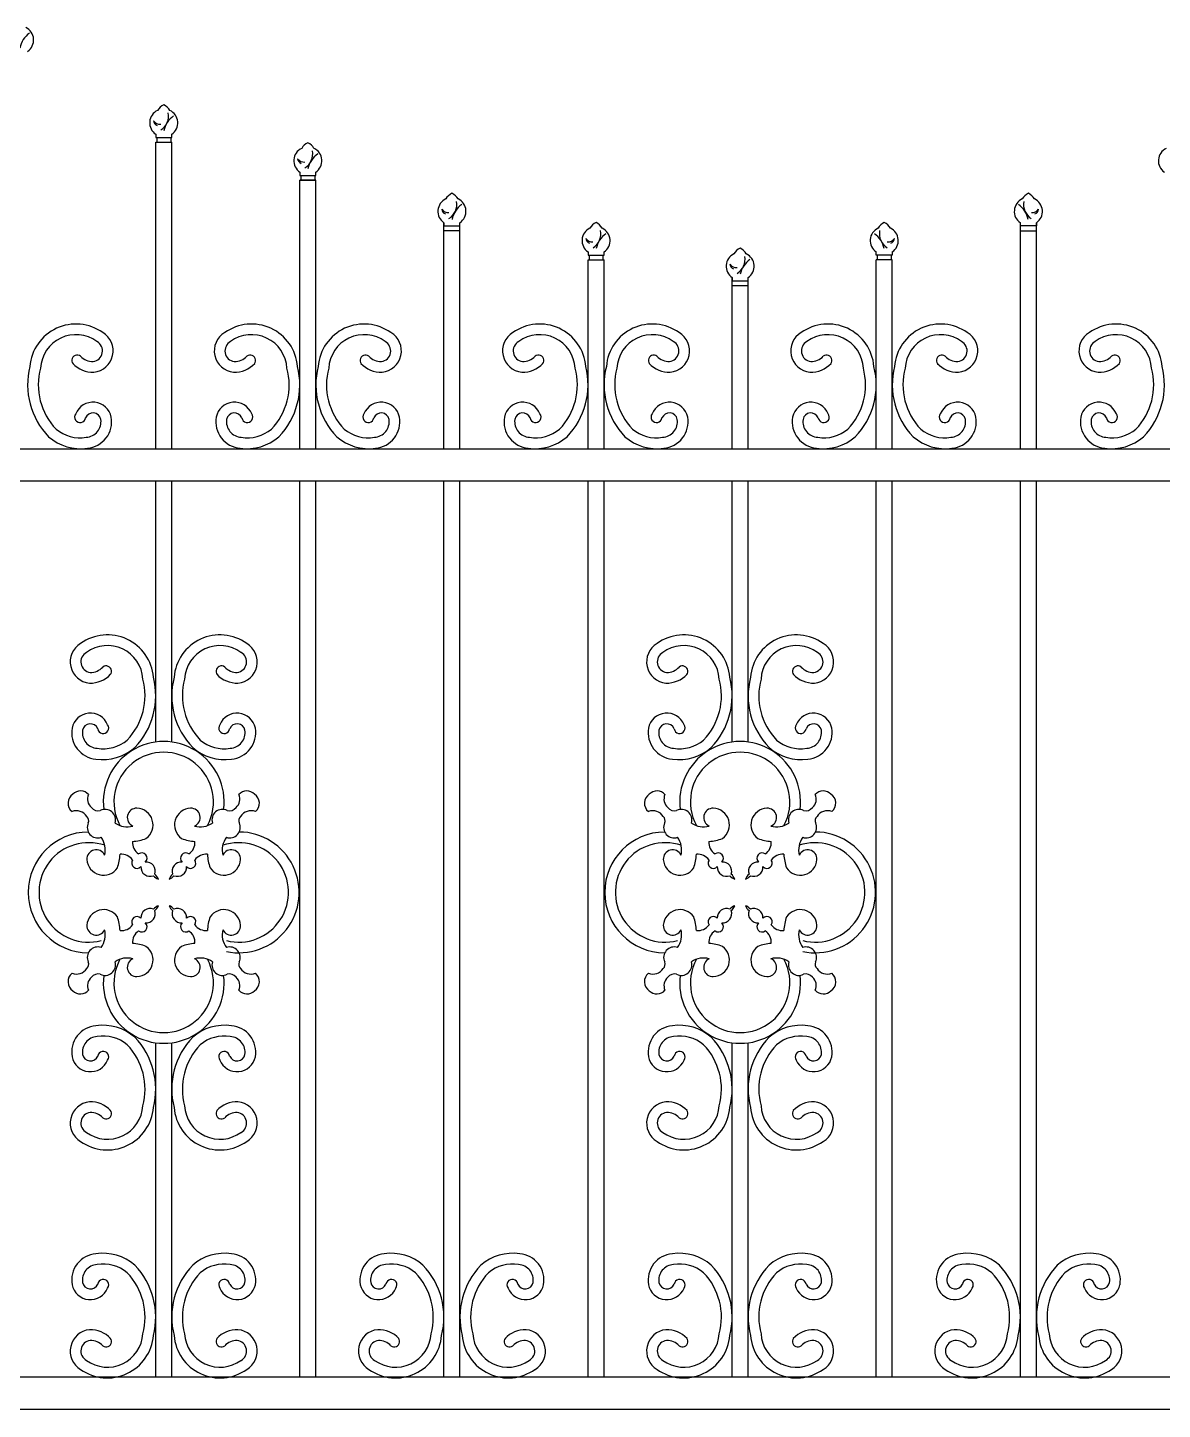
# Model space of a CAD drawing. Extents: x 12262 to 40734, y 30451 to 49613.
# Drawn here: x 17149 to 18744, y 43376 to 45318 of the extents above; entities that cross this region are included whole.
import ezdxf

# ---------------------------------------------------------------- set-up
doc = ezdxf.new("R2010")
doc.units = 0
doc.header["$LTSCALE"] = 0.85
doc.header["$MEASUREMENT"] = 0
doc.layers.get('0').update_dxf_attribs({"linetype": 'CONTINUOUS'})

# ---------------------------------------------------------------- blocks, each defined once
blk = doc.blocks.new('A$C4C8B02DE')
for p, q in [((763.53, 940.99), (763.53, 938.74)), ((763.53, 938.74), (774.78, 938.74)), ((763.53, 720), (763.53, 935.35)), ((763.53, 935.35), (774.78, 935.35)), ((763.53, 935.35), (774.78, 935.35)), ((764.28, 938.74), (764.28, 935.35)), ((774.03, 938.74), (774.03, 935.35)), ((774.78, 938.74), (774.78, 940.99)), ((774.78, 720), (774.78, 935.35)), ((864.78, 914.3), (864.78, 912.05)), ((876.03, 912.05), (876.03, 914.3)), ((864.78, 912.05), (876.03, 912.05)), ((864.78, 720), (864.78, 908.66)), ((864.78, 908.66), (876.03, 908.66)), ((864.78, 908.66), (876.03, 908.66)), ((876.03, 908.66), (864.78, 908.66)), ((865.53, 912.05), (865.53, 908.66)), ((875.28, 912.05), (875.28, 908.66)), ((876.03, 720), (876.03, 908.66)), ((966.03, 720), (966.03, 878.77)), ((966.03, 878.77), (966.03, 876.52)), ((966.03, 876.52), (977.28, 876.52)), ((977.28, 720), (977.28, 878.77)), ((977.28, 876.52), (977.28, 878.77)), ((1371.03, 720), (1371.03, 878.77)), ((1371.03, 876.52), (1371.03, 878.77)), ((1382.28, 876.52), (1371.03, 876.52)), ((1382.28, 720), (1382.28, 878.77)), ((1382.28, 878.77), (1382.28, 876.52)), ((977.28, 873.13), (966.03, 873.13)), ((1371.03, 873.13), (1382.28, 873.13)), ((1067.28, 858.29), (1067.28, 856.04)), ((1067.28, 856.04), (1078.53, 856.04)), ((1068.03, 856.04), (1068.03, 852.64)), ((1077.78, 856.04), (1077.78, 852.64)), ((1078.53, 856.04), (1078.53, 858.29)), ((1269.78, 856.04), (1269.78, 858.29)), ((1281.03, 856.04), (1269.78, 856.04)), ((1270.53, 856.04), (1270.53, 852.64)), ((1280.28, 856.04), (1280.28, 852.64)), ((1281.03, 858.29), (1281.03, 856.04)), ((1067.28, 720), (1067.28, 852.64)), ((1067.28, 852.64), (1078.53, 852.64)), ((1078.53, 720), (1078.53, 852.64)), ((1269.78, 720), (1269.78, 852.64)), ((1281.03, 852.64), (1269.78, 852.64)), ((1281.03, 720), (1281.03, 852.64)), ((1168.53, 720), (1168.53, 840.21)), ((1168.53, 840.21), (1168.53, 837.96)), ((1168.53, 837.96), (1179.78, 837.96)), ((1179.78, 720), (1179.78, 840.21)), ((1179.78, 837.96), (1179.78, 840.21)), ((1168.53, 834.57), (1179.78, 834.57)), ((176.11, 720), (2172.2, 720)), ((176.11, 697.5), (2172.2, 697.5)), ((763.53, 513.87), (763.53, 697.5)), ((774.78, 513.87), (774.78, 697.5)), ((864.78, 67.5), (864.78, 697.5)), ((876.03, 67.5), (876.03, 697.5)), ((966.03, 67.5), (966.03, 697.5)), ((977.28, 67.5), (977.28, 697.5)), ((1067.28, 67.5), (1067.28, 697.5)), ((1078.53, 67.5), (1078.53, 697.5)), ((1168.53, 513.87), (1168.53, 697.5)), ((1179.78, 513.87), (1179.78, 697.5)), ((1269.78, 67.5), (1269.78, 697.5)), ((1281.03, 67.5), (1281.03, 697.5)), ((1371.03, 67.5), (1371.03, 697.5)), ((1382.28, 67.5), (1382.28, 697.5)), ((763.53, 67.5), (763.53, 302.56)), ((763.53, 67.5), (763.53, 302.56)), ((774.78, 67.5), (774.78, 302.56)), ((774.78, 67.5), (774.78, 302.56)), ((1168.53, 67.5), (1168.53, 302.56)), ((1179.78, 67.5), (1179.78, 302.56)), ((2194.7, 67.5), (153.61, 67.5)), ((2194.7, 45), (153.61, 45))]:
    blk.add_line(p, q)
for centre, radius, start, end in [((684.44, 998.3), 16.73, 125.08752, 168.94177), ((668.15, 1007.16), 9.62, 303.99067, 64.86078), ((773.3, 952.8), 9.78, 115.05506, 150.0493), ((765.01, 952.8), 9.78, 29.9507, 64.94494), ((768.91, 948.97), 9.62, 115.13922, 236.00933), ((761.02, 953.81), 11.56, 301.54154, 10.57041), ((785.69, 940.11), 16.73, 125.08752, 168.94177), ((769.4, 948.97), 9.62, 303.99067, 64.86078), ((765.87, 950.82), 3.92, 185.11322, 249.82172), ((766.57, 953.62), 5.57, 214.39626, 274.45417), ((874.55, 926.11), 9.78, 115.05506, 150.0493), ((866.26, 926.11), 9.78, 29.9507, 64.94494), ((870.16, 922.28), 9.62, 115.13922, 236.00933), ((867.82, 926.93), 5.57, 214.39626, 274.45417), ((867.12, 924.13), 3.92, 185.11322, 249.82172), ((862.27, 927.11), 11.56, 301.54154, 10.57041), ((886.94, 913.42), 16.73, 125.08752, 168.94177), ((870.65, 922.28), 9.62, 303.99067, 64.86078), ((1477.66, 922.28), 9.62, 115.13922, 236.00933), ((971.41, 886.75), 9.62, 115.13922, 236.00933), ((975.8, 890.58), 9.78, 115.05506, 150.0493), ((963.52, 891.59), 11.56, 301.54154, 10.57041), ((967.51, 890.58), 9.78, 29.9507, 64.94494), ((971.9, 886.75), 9.62, 303.99067, 64.86078), ((1376.41, 886.75), 9.62, 115.13922, 236.00933), ((1380.8, 890.58), 9.78, 115.05506, 150.0493), ((1384.78, 891.59), 11.56, 169.42959, 238.45846), ((1372.51, 890.58), 9.78, 29.9507, 64.94494), ((1376.9, 886.75), 9.62, 303.99067, 64.86078), ((968.37, 888.6), 3.92, 185.11322, 249.82172), ((969.07, 891.4), 5.57, 214.39626, 274.45417), ((988.19, 877.89), 16.73, 125.08752, 168.94177), ((1360.12, 877.89), 16.73, 11.05823, 54.91248), ((1379.24, 891.4), 5.57, 265.54583, 325.60374), ((1379.94, 888.6), 3.92, 290.17828, 354.88678), ((1072.66, 866.26), 9.62, 115.13922, 236.00933), ((1077.05, 870.09), 9.78, 115.05506, 150.0493), ((1068.76, 870.09), 9.78, 29.9507, 64.94494), ((1073.15, 866.26), 9.62, 303.99067, 64.86078), ((1275.16, 866.26), 9.62, 115.13922, 236.00933), ((1279.55, 870.09), 9.78, 115.05506, 150.0493), ((1271.26, 870.09), 9.78, 29.9507, 64.94494), ((1275.65, 866.26), 9.62, 303.99067, 64.86078), ((1070.32, 870.91), 5.57, 214.39626, 274.45417), ((1069.62, 868.12), 3.92, 185.11322, 249.82172), ((1064.77, 871.1), 11.56, 301.54154, 10.57041), ((1089.44, 857.4), 16.73, 125.08752, 168.94177), ((1258.87, 857.4), 16.73, 11.05823, 54.91248), ((1283.53, 871.1), 11.56, 169.42959, 238.45846), ((1277.99, 870.91), 5.57, 265.54583, 325.60374), ((1278.69, 868.12), 3.92, 290.17828, 354.88678), ((1173.91, 848.19), 9.62, 115.13922, 236.00933), ((1178.3, 852.02), 9.78, 115.05506, 150.0493), ((1166.02, 853.02), 11.56, 301.54154, 10.57041), ((1170.01, 852.02), 9.78, 29.9507, 64.94494), ((1174.4, 848.19), 9.62, 303.99067, 64.86078), ((1170.87, 850.04), 3.92, 185.11322, 249.82172), ((1171.57, 852.84), 5.57, 214.39626, 274.45417), ((1190.69, 839.33), 16.73, 125.08752, 168.94177), ((707.45, 775.2), 32.41, 54.51288, 175.36873), ((830.85, 775.2), 32.41, 4.63127, 125.48712), ((909.95, 775.2), 32.41, 54.51288, 175.36873), ((1033.35, 775.2), 32.41, 4.63127, 125.48712), ((1112.45, 775.2), 32.41, 54.51288, 175.36873), ((1235.85, 775.2), 32.41, 4.63127, 125.48712), ((1314.95, 775.2), 32.41, 54.51288, 175.36873), ((1438.35, 775.2), 32.41, 4.63127, 125.48712), ((707.45, 775.2), 24.91, 53.70778, 176.78477), ((718.62, 788.68), 15.01, 275.58907, 59.33849), ((819.69, 788.68), 15.01, 120.66151, 264.41093), ((830.85, 775.2), 24.91, 3.21523, 126.29222), ((909.95, 775.2), 24.91, 53.70778, 176.78477), ((921.12, 788.68), 15.01, 275.58907, 59.33849), ((1022.19, 788.68), 15.01, 120.66151, 264.41093), ((1033.35, 775.2), 24.91, 3.21523, 126.29222), ((1112.45, 775.2), 24.91, 53.70778, 176.78477), ((1123.62, 788.68), 15.01, 275.58907, 59.33849), ((1224.69, 788.68), 15.01, 120.66151, 264.41093), ((1235.85, 775.2), 24.91, 3.21523, 126.29222), ((1314.95, 775.2), 24.91, 53.70778, 176.78477), ((1326.12, 788.68), 15.01, 275.58907, 59.33849), ((1427.19, 788.68), 15.01, 120.66151, 264.41093), ((1438.35, 775.2), 24.91, 3.21523, 126.29222), ((718.62, 788.68), 7.51, 277.28824, 61.4941), ((819.69, 788.68), 7.51, 118.5059, 262.71176), ((921.12, 788.68), 7.51, 277.28824, 61.4941), ((1022.19, 788.68), 7.51, 118.5059, 262.71176), ((1123.62, 788.68), 7.51, 277.28824, 61.4941), ((1224.69, 788.68), 7.51, 118.5059, 262.71176), ((1326.12, 788.68), 7.51, 277.28824, 61.4941), ((1427.19, 788.68), 7.51, 118.5059, 262.71176), ((726.02, 764.88), 52.49, 165.72995, 223.97829), ((708.42, 782.03), 3.79, 52.4998, 233.15734), ((719.4, 793.06), 19.32, 222.77436, 272.01072), ((719.4, 793.06), 11.82, 222.77436, 270.81731), ((818.91, 793.06), 19.32, 267.98928, 317.22564), ((818.91, 793.06), 11.82, 269.18269, 317.22564), ((829.89, 782.03), 3.79, 306.84266, 127.5002), ((812.29, 764.88), 52.49, 316.02171, 14.27005), ((928.52, 764.88), 52.49, 165.72995, 223.97829), ((910.92, 782.03), 3.79, 52.4998, 233.15734), ((921.9, 793.06), 19.32, 222.77436, 272.01072), ((921.9, 793.06), 11.82, 222.77436, 270.81731), ((1021.41, 793.06), 19.32, 267.98928, 317.22564), ((1021.41, 793.06), 11.82, 269.18269, 317.22564), ((1032.39, 782.03), 3.79, 306.84266, 127.5002), ((1014.79, 764.88), 52.49, 316.02171, 14.27005), ((1131.02, 764.88), 52.49, 165.72995, 223.97829), ((1113.42, 782.03), 3.79, 52.4998, 233.15734), ((1124.4, 793.06), 19.32, 222.77436, 272.01072), ((1124.4, 793.06), 11.82, 222.77436, 270.81731), ((1223.91, 793.06), 19.32, 267.98928, 317.22564), ((1223.91, 793.06), 11.82, 269.18269, 317.22564), ((1234.89, 782.03), 3.79, 306.84266, 127.5002), ((1217.29, 764.88), 52.49, 316.02171, 14.27005), ((1333.52, 764.88), 52.49, 165.72995, 223.97829), ((1315.92, 782.03), 3.79, 52.4998, 233.15734), ((1326.9, 793.06), 19.32, 222.77436, 272.01072), ((1326.9, 793.06), 11.82, 222.77436, 270.81731), ((1426.41, 793.06), 19.32, 267.98928, 317.22564), ((1426.41, 793.06), 11.82, 269.18269, 317.22564), ((1437.39, 782.03), 3.79, 306.84266, 127.5002), ((1419.79, 764.88), 52.49, 316.02171, 14.27005), ((726.02, 764.88), 44.99, 164.90201, 223.77907), ((812.29, 764.88), 44.99, 316.22093, 15.09799), ((928.52, 764.88), 44.99, 164.90201, 223.77907), ((1014.79, 764.88), 44.99, 316.22093, 15.09799), ((1131.02, 764.88), 44.99, 164.90201, 223.77907), ((1217.29, 764.88), 44.99, 316.22093, 15.09799), ((1333.52, 764.88), 44.99, 164.90201, 223.77907), ((1419.79, 764.88), 44.99, 316.22093, 15.09799), ((719.44, 739.52), 13.12, 11.4328, 157.69312), ((818.86, 739.52), 13.12, 22.30688, 168.5672), ((921.94, 739.52), 13.12, 11.4328, 157.69312), ((1021.36, 739.52), 13.12, 22.30688, 168.5672), ((1124.44, 739.52), 13.12, 11.4328, 157.69312), ((1223.86, 739.52), 13.12, 22.30688, 168.5672), ((1326.94, 739.52), 13.12, 11.4328, 157.69312), ((1426.36, 739.52), 13.12, 22.30688, 168.5672), ((710.41, 742.21), 3.86, 143.68713, 351.6991), ((719.44, 739.52), 5.62, 10.85368, 157.69312), ((714.13, 738.94), 10.96, 272.85496, 8.56524), ((713.89, 738.96), 18.69, 274.93976, 9.73401), ((824.42, 738.96), 18.69, 170.26599, 265.06024), ((824.18, 738.94), 10.96, 171.43476, 267.14504), ((818.86, 739.52), 5.62, 22.30688, 169.14632), ((827.89, 742.21), 3.86, 188.3009, 36.31287), ((912.91, 742.21), 3.86, 143.68713, 351.6991), ((921.94, 739.52), 5.62, 10.85368, 157.69312), ((916.63, 738.94), 10.96, 272.85496, 8.56524), ((916.39, 738.96), 18.69, 274.93976, 9.73401), ((1026.92, 738.96), 18.69, 170.26599, 265.06024), ((1026.68, 738.94), 10.96, 171.43476, 267.14504), ((1021.36, 739.52), 5.62, 22.30688, 169.14632), ((1030.39, 742.21), 3.86, 188.3009, 36.31287), ((1115.41, 742.21), 3.86, 143.68713, 351.6991), ((1124.44, 739.52), 5.62, 10.85368, 157.69312), ((1119.13, 738.94), 10.96, 272.85496, 8.56524), ((1118.89, 738.96), 18.69, 274.93976, 9.73401), ((1229.42, 738.96), 18.69, 170.26599, 265.06024), ((1229.18, 738.94), 10.96, 171.43476, 267.14504), ((1223.86, 739.52), 5.62, 22.30688, 169.14632), ((1232.89, 742.21), 3.86, 188.3009, 36.31287), ((1317.91, 742.21), 3.86, 143.68713, 351.6991), ((1326.94, 739.52), 5.62, 10.85368, 157.69312), ((1321.63, 738.94), 10.96, 272.85496, 8.56524), ((1321.39, 738.96), 18.69, 274.93976, 9.73401), ((1431.92, 738.96), 18.69, 170.26599, 265.06024), ((1431.68, 738.94), 10.96, 171.43476, 267.14504), ((1426.36, 739.52), 5.62, 22.30688, 169.14632), ((1435.39, 742.21), 3.86, 188.3009, 36.31287), ((710.69, 754.08), 34.08, 228.81524, 278.1232), ((710.29, 753.58), 25.96, 229.7966, 279.71344), ((827.62, 754.08), 34.08, 261.8768, 311.18476), ((828.02, 753.58), 25.96, 260.28656, 310.2034), ((913.19, 754.08), 34.08, 228.81524, 278.1232), ((912.79, 753.58), 25.96, 229.7966, 279.71344), ((1030.12, 754.08), 34.08, 261.8768, 311.18476), ((1030.52, 753.58), 25.96, 260.28656, 310.2034), ((1115.69, 754.08), 34.08, 228.81524, 278.1232), ((1115.29, 753.58), 25.96, 229.7966, 279.71344), ((1232.62, 754.08), 34.08, 261.8768, 311.18476), ((1233.02, 753.58), 25.96, 260.28656, 310.2034), ((1318.19, 754.08), 34.08, 228.81524, 278.1232), ((1317.79, 753.58), 25.96, 229.7966, 279.71344), ((1435.12, 754.08), 34.08, 261.8768, 311.18476), ((1435.52, 753.58), 25.96, 260.28656, 310.2034), ((718.44, 570.24), 15.01, 120.66151, 264.41093), ((729.6, 556.76), 32.41, 4.63127, 125.48712), ((808.7, 556.76), 32.41, 54.51288, 175.36873), ((819.87, 570.24), 15.01, 275.58907, 59.33849), ((1123.44, 570.24), 15.01, 120.66151, 264.41093), ((1134.6, 556.76), 32.41, 4.63127, 125.48712), ((1213.7, 556.76), 32.41, 54.51288, 175.36873), ((1224.87, 570.24), 15.01, 275.58907, 59.33849), ((718.44, 570.24), 7.51, 118.5059, 262.71176), ((729.6, 556.76), 24.91, 3.21523, 126.29222), ((808.7, 556.76), 24.91, 53.70778, 176.78477), ((819.87, 570.24), 7.51, 277.28824, 61.4941), ((1123.44, 570.24), 7.51, 118.5059, 262.71176), ((1134.6, 556.76), 24.91, 3.21523, 126.29222), ((1213.7, 556.76), 24.91, 53.70778, 176.78477), ((1224.87, 570.24), 7.51, 277.28824, 61.4941), ((717.66, 574.61), 11.82, 269.18269, 317.22564), ((728.64, 563.58), 3.79, 306.84266, 127.5002), ((809.67, 563.58), 3.79, 52.4998, 233.15734), ((820.65, 574.61), 11.82, 222.77436, 270.81731), ((1122.66, 574.61), 11.82, 269.18269, 317.22564), ((1133.64, 563.58), 3.79, 306.84266, 127.5002), ((1214.67, 563.58), 3.79, 52.4998, 233.15734), ((1225.65, 574.61), 11.82, 222.77436, 270.81731), ((717.66, 574.61), 19.32, 267.98928, 317.22564), ((711.04, 546.44), 44.99, 316.22093, 15.09799), ((711.04, 546.44), 52.49, 316.02171, 14.27005), ((827.27, 546.44), 52.49, 165.72995, 223.97829), ((827.27, 546.44), 44.99, 164.90201, 223.77907), ((820.65, 574.61), 19.32, 222.77436, 272.01072), ((1122.66, 574.61), 19.32, 267.98928, 317.22564), ((1116.04, 546.44), 44.99, 316.22093, 15.09799), ((1116.04, 546.44), 52.49, 316.02171, 14.27005), ((1232.27, 546.44), 52.49, 165.72995, 223.97829), ((1232.27, 546.44), 44.99, 164.90201, 223.77907), ((1225.65, 574.61), 19.32, 222.77436, 272.01072), ((717.61, 521.07), 13.12, 22.30688, 168.5672), ((820.69, 521.07), 13.12, 11.4328, 157.69312), ((1122.61, 521.07), 13.12, 22.30688, 168.5672), ((1225.69, 521.07), 13.12, 11.4328, 157.69312), ((717.61, 521.07), 5.62, 22.30688, 169.14632), ((726.64, 523.76), 3.86, 188.3009, 36.31287), ((811.66, 523.76), 3.86, 143.68713, 351.6991), ((820.69, 521.07), 5.62, 10.85368, 157.69312), ((1122.61, 521.07), 5.62, 22.30688, 169.14632), ((1131.64, 523.76), 3.86, 188.3009, 36.31287), ((1216.66, 523.76), 3.86, 143.68713, 351.6991), ((1225.69, 521.07), 5.62, 10.85368, 157.69312), ((723.17, 520.51), 18.69, 170.26599, 265.06024), ((722.93, 520.5), 10.96, 171.43476, 267.14504), ((726.77, 535.13), 25.96, 260.28656, 310.2034), ((811.54, 535.13), 25.96, 229.7966, 279.71344), ((815.38, 520.5), 10.96, 272.85496, 8.56524), ((815.14, 520.51), 18.69, 274.93976, 9.73401), ((1128.17, 520.51), 18.69, 170.26599, 265.06024), ((1127.93, 520.5), 10.96, 171.43476, 267.14504), ((1131.77, 535.13), 25.96, 260.28656, 310.2034), ((1216.54, 535.13), 25.96, 229.7966, 279.71344), ((1220.38, 520.5), 10.96, 272.85496, 8.56524), ((1220.14, 520.51), 18.69, 274.93976, 9.73401), ((726.37, 535.63), 34.08, 261.8768, 311.18476), ((769.15, 471.8), 42.45, 352.80226, 187.19774), ((769.15, 471.8), 34.95, 331.65143, 208.34857), ((811.94, 535.63), 34.08, 228.81524, 278.1232), ((1131.37, 535.63), 34.08, 261.8768, 311.18476), ((1174.15, 471.8), 42.45, 352.80226, 187.19774), ((1174.15, 471.8), 34.95, 331.65143, 208.34857), ((1216.94, 535.63), 34.08, 228.81524, 278.1232), ((709.6, 470.9), 7.66, 123.76064, 230.28366), ((710.7, 472.14), 7.41, 40.45156, 136.24769), ((723.32, 473.72), 7.7, 155.19541, 229.78578), ((814.98, 473.72), 7.7, 310.21422, 24.80459), ((827.61, 472.14), 7.41, 43.75231, 139.54844), ((828.71, 470.9), 7.66, 309.71634, 56.23936), ((1114.6, 470.9), 7.66, 123.76064, 230.28366), ((1115.7, 472.14), 7.41, 40.45156, 136.24769), ((1128.32, 473.72), 7.7, 155.19541, 229.78578), ((1219.98, 473.72), 7.7, 310.21422, 24.80459), ((1232.61, 472.14), 7.41, 43.75231, 139.54844), ((1233.71, 470.9), 7.66, 309.71634, 56.23936), ((723.06, 471.46), 5.93, 217.48317, 284.58002), ((727.92, 459.17), 7.36, 342.67285, 117.23995), ((750.09, 460.84), 6.53, 88.0143, 246.45555), ((749.91, 455.66), 11.71, 305.40343, 88.0143), ((788.4, 455.66), 11.71, 91.9857, 234.59657), ((788.22, 460.84), 6.53, 293.54445, 91.9857), ((810.38, 459.17), 7.36, 62.76005, 197.32715), ((815.25, 471.46), 5.93, 255.41998, 322.51683), ((1128.06, 471.46), 5.93, 217.48317, 284.58002), ((1132.92, 459.17), 7.36, 342.67285, 117.23995), ((1155.09, 460.84), 6.53, 88.0143, 246.45555), ((1154.91, 455.66), 11.71, 305.40343, 88.0143), ((1193.4, 455.66), 11.71, 91.9857, 234.59657), ((1193.22, 460.84), 6.53, 293.54445, 91.9857), ((1215.38, 459.17), 7.36, 62.76005, 197.32715), ((1220.25, 471.46), 5.93, 255.41998, 322.51683), ((707.87, 457.04), 8.58, 31.99425, 111.6638), ((712.42, 458.61), 4.03, 337.86436, 47.48218), ((722.78, 453.89), 7.36, 154.26769, 288.83479), ((743.48, 469.29), 14.98, 235.27644, 285.46009), ((794.82, 469.29), 14.98, 254.53991, 304.72356), ((815.52, 453.89), 7.36, 251.16521, 25.73231), ((825.89, 458.61), 4.03, 132.51782, 202.13564), ((830.44, 457.04), 8.58, 68.3362, 148.00575), ((1112.87, 457.04), 8.58, 31.99425, 111.6638), ((1117.42, 458.61), 4.03, 337.86436, 47.48218), ((1127.78, 453.89), 7.36, 154.26769, 288.83479), ((1148.48, 469.29), 14.98, 235.27644, 285.46009), ((1199.82, 469.29), 14.98, 254.53991, 304.72356), ((1220.52, 453.89), 7.36, 251.16521, 25.73231), ((1230.89, 458.61), 4.03, 132.51782, 202.13564), ((1235.44, 457.04), 8.58, 68.3362, 148.00575), ((716.44, 408.22), 42.45, 90.36988, 269.63012), ((713.08, 438.07), 14.98, 346.04755, 36.23121), ((825.23, 438.07), 14.98, 143.76879, 193.95245), ((821.87, 408.22), 42.45, 258.14449, 89.63012), ((1121.44, 408.22), 42.45, 90.36988, 269.63012), ((1118.08, 438.07), 14.98, 346.04755, 36.23121), ((1230.23, 438.07), 14.98, 143.76879, 193.95245), ((1226.87, 408.22), 42.45, 258.14449, 89.63012), ((716.44, 408.22), 34.95, 71.19798, 284.44962), ((721.7, 431.69), 6.53, 25.0521, 183.49334), ((756.95, 443.31), 9.73, 175.98869, 235.92337), ((744.3, 479.17), 35.3, 274.7856, 290.56011), ((794.01, 479.17), 35.3, 249.43989, 265.2144), ((781.36, 443.31), 9.73, 304.07663, 4.01131), ((821.87, 408.22), 34.95, 255.55038, 108.80202), ((816.61, 431.69), 6.53, 356.50666, 154.9479), ((1121.44, 408.22), 34.95, 71.19798, 284.44962), ((1126.7, 431.69), 6.53, 25.0521, 183.49334), ((1161.95, 443.31), 9.73, 175.98869, 235.92337), ((1149.3, 479.17), 35.3, 274.7856, 290.56011), ((1199.01, 479.17), 35.3, 249.43989, 265.2144), ((1186.36, 443.31), 9.73, 304.07663, 4.01131), ((1226.87, 408.22), 34.95, 255.55038, 108.80202), ((1221.61, 431.69), 6.53, 356.50666, 154.9479), ((726.87, 432.01), 11.71, 183.49334, 326.10421), ((703.22, 437), 35.3, 340.94753, 356.72204), ((739.41, 425.3), 9.73, 35.58427, 95.51895), ((750.33, 428.82), 3.7, 144.71357, 318.65604), ((753.71, 432.29), 3.7, 312.85161, 126.79407), ((756.8, 423.14), 6.46, 340.79617, 95.17659), ((781.5, 423.14), 6.46, 84.82341, 199.20383), ((784.6, 432.29), 3.7, 53.20593, 227.14839), ((787.97, 428.82), 3.7, 221.34396, 35.28643), ((798.9, 425.3), 9.73, 84.48105, 144.41573), ((835.08, 437), 35.3, 183.27796, 199.05247), ((811.44, 432.01), 11.71, 213.89579, 356.50666), ((1131.87, 432.01), 11.71, 183.49334, 326.10421), ((1108.22, 437), 35.3, 340.94753, 356.72204), ((1144.41, 425.3), 9.73, 35.58427, 95.51895), ((1155.33, 428.82), 3.7, 144.71357, 318.65604), ((1158.71, 432.29), 3.7, 312.85161, 126.79407), ((1161.8, 423.14), 6.46, 340.79617, 95.17659), ((1186.5, 423.14), 6.46, 84.82341, 199.20383), ((1189.6, 432.29), 3.7, 53.20593, 227.14839), ((1192.97, 428.82), 3.7, 221.34396, 35.28643), ((1203.9, 425.3), 9.73, 84.48105, 144.41573), ((1240.08, 437), 35.3, 183.27796, 199.05247), ((1216.44, 432.01), 11.71, 213.89579, 356.50666), ((759.61, 425.99), 6.51, 176.57519, 291.24674), ((768.27, 425.28), 8.27, 220.35979, 249.58967), ((756.63, 413.93), 9.47, 22.32081, 48.45978), ((781.68, 413.93), 9.47, 131.54022, 157.67919), ((770.04, 425.28), 8.27, 290.41033, 319.64021), ((778.7, 425.99), 6.51, 248.75326, 3.42481), ((1164.61, 425.99), 6.51, 176.57519, 291.24674), ((1173.27, 425.28), 8.27, 220.35979, 249.58967), ((1161.63, 413.93), 9.47, 22.32081, 48.45978), ((1186.68, 413.93), 9.47, 131.54022, 157.67919), ((1175.04, 425.28), 8.27, 290.41033, 319.64021), ((1183.7, 425.99), 6.51, 248.75326, 3.42481), ((768.27, 391.15), 8.27, 110.41033, 139.64021), ((756.63, 402.5), 9.47, 311.54022, 337.67919), ((770.04, 391.15), 8.27, 40.35979, 69.58967), ((781.68, 402.5), 9.47, 202.32081, 228.45978), ((1173.27, 391.15), 8.27, 110.41033, 139.64021), ((1161.63, 402.5), 9.47, 311.54022, 337.67919), ((1175.04, 391.15), 8.27, 40.35979, 69.58967), ((1186.68, 402.5), 9.47, 202.32081, 228.45978), ((726.87, 384.42), 11.71, 33.89579, 176.50666), ((703.22, 379.43), 35.3, 3.27796, 19.05247), ((750.33, 387.61), 3.7, 41.34396, 215.28643), ((759.61, 390.44), 6.51, 68.75326, 183.42481), ((756.8, 393.29), 6.46, 264.82341, 19.20383), ((781.5, 393.29), 6.46, 160.79617, 275.17659), ((778.7, 390.44), 6.51, 356.57519, 111.24674), ((787.97, 387.61), 3.7, 324.71357, 138.65604), ((835.08, 379.43), 35.3, 160.94753, 176.72204), ((811.44, 384.42), 11.71, 3.49334, 146.10421), ((1131.87, 384.42), 11.71, 33.89579, 176.50666), ((1108.22, 379.43), 35.3, 3.27796, 19.05247), ((1155.33, 387.61), 3.7, 41.34396, 215.28643), ((1164.61, 390.44), 6.51, 68.75326, 183.42481), ((1161.8, 393.29), 6.46, 264.82341, 19.20383), ((1186.5, 393.29), 6.46, 160.79617, 275.17659), ((1183.7, 390.44), 6.51, 356.57519, 111.24674), ((1192.97, 387.61), 3.7, 324.71357, 138.65604), ((1240.08, 379.43), 35.3, 160.94753, 176.72204), ((1216.44, 384.42), 11.71, 3.49334, 146.10421), ((721.7, 384.74), 6.53, 176.50666, 334.9479), ((713.08, 378.36), 14.98, 323.76879, 13.95245), ((739.41, 391.13), 9.73, 264.48105, 324.41573), ((756.95, 373.13), 9.73, 124.07663, 184.01131), ((753.71, 384.14), 3.7, 233.20593, 47.14839), ((784.6, 384.14), 3.7, 132.85161, 306.79407), ((781.36, 373.13), 9.73, 355.98869, 55.92337), ((798.9, 391.13), 9.73, 215.58427, 275.51895), ((825.23, 378.36), 14.98, 166.04755, 216.23121), ((816.61, 384.74), 6.53, 205.0521, 3.49334), ((1126.7, 384.74), 6.53, 176.50666, 334.9479), ((1118.08, 378.36), 14.98, 323.76879, 13.95245), ((1144.41, 391.13), 9.73, 264.48105, 324.41573), ((1161.95, 373.13), 9.73, 124.07663, 184.01131), ((1158.71, 384.14), 3.7, 233.20593, 47.14839), ((1189.6, 384.14), 3.7, 132.85161, 306.79407), ((1186.36, 373.13), 9.73, 355.98869, 55.92337), ((1203.9, 391.13), 9.73, 215.58427, 275.51895), ((1230.23, 378.36), 14.98, 166.04755, 216.23121), ((1221.61, 384.74), 6.53, 205.0521, 3.49334), ((722.78, 362.54), 7.36, 71.16521, 205.73231), ((744.3, 337.26), 35.3, 69.43989, 85.2144), ((749.91, 360.77), 11.71, 271.9857, 54.59657), ((788.4, 360.77), 11.71, 125.40343, 268.0143), ((794.01, 337.26), 35.3, 94.7856, 110.56011), ((815.52, 362.54), 7.36, 334.26769, 108.83479), ((1127.78, 362.54), 7.36, 71.16521, 205.73231), ((1149.3, 337.26), 35.3, 69.43989, 85.2144), ((1154.91, 360.77), 11.71, 271.9857, 54.59657), ((1193.4, 360.77), 11.71, 125.40343, 268.0143), ((1199.01, 337.26), 35.3, 94.7856, 110.56011), ((1220.52, 362.54), 7.36, 334.26769, 108.83479), ((712.42, 357.82), 4.03, 312.51782, 22.13564), ((727.92, 357.26), 7.36, 242.76005, 17.32715), ((769.15, 344.63), 34.95, 151.65143, 28.34857), ((743.48, 347.14), 14.98, 74.53991, 124.72356), ((750.09, 355.59), 6.53, 113.54445, 271.9857), ((788.22, 355.59), 6.53, 268.0143, 66.45555), ((794.82, 347.14), 14.98, 55.27644, 105.46009), ((810.38, 357.26), 7.36, 162.67285, 297.23995), ((825.89, 357.82), 4.03, 157.86436, 227.48218), ((1117.42, 357.82), 4.03, 312.51782, 22.13564), ((1132.92, 357.26), 7.36, 242.76005, 17.32715), ((1174.15, 344.63), 34.95, 151.65143, 28.34857), ((1148.48, 347.14), 14.98, 74.53991, 124.72356), ((1155.09, 355.59), 6.53, 113.54445, 271.9857), ((1193.22, 355.59), 6.53, 268.0143, 66.45555), ((1199.82, 347.14), 14.98, 55.27644, 105.46009), ((1215.38, 357.26), 7.36, 162.67285, 297.23995), ((1230.89, 357.82), 4.03, 157.86436, 227.48218), ((709.6, 345.53), 7.66, 129.71634, 236.23936), ((707.87, 359.39), 8.58, 248.3362, 328.00575), ((723.06, 344.98), 5.93, 75.41998, 142.51683), ((769.15, 344.63), 42.45, 172.80226, 7.19774), ((815.25, 344.98), 5.93, 37.48317, 104.58002), ((830.44, 359.39), 8.58, 211.99425, 291.6638), ((828.71, 345.53), 7.66, 303.76064, 50.28366), ((1114.6, 345.53), 7.66, 129.71634, 236.23936), ((1112.87, 359.39), 8.58, 248.3362, 328.00575), ((1128.06, 344.98), 5.93, 75.41998, 142.51683), ((1174.15, 344.63), 42.45, 172.80226, 7.19774), ((1220.25, 344.98), 5.93, 37.48317, 104.58002), ((1235.44, 359.39), 8.58, 211.99425, 291.6638), ((1233.71, 345.53), 7.66, 303.76064, 50.28366), ((723.32, 342.71), 7.7, 130.21422, 204.80459), ((814.98, 342.71), 7.7, 335.19541, 49.78578), ((1128.32, 342.71), 7.7, 130.21422, 204.80459), ((1219.98, 342.71), 7.7, 335.19541, 49.78578), ((710.7, 344.29), 7.41, 223.75231, 319.54844), ((827.61, 344.29), 7.41, 220.45156, 316.24769), ((1115.7, 344.29), 7.41, 223.75231, 319.54844), ((1232.61, 344.29), 7.41, 220.45156, 316.24769), ((723.17, 295.92), 18.69, 94.93976, 189.73401), ((726.37, 280.8), 34.08, 48.81524, 98.1232), ((811.94, 280.8), 34.08, 81.8768, 131.18476), ((815.14, 295.92), 18.69, 350.26599, 85.06024), ((1128.17, 295.92), 18.69, 94.93976, 189.73401), ((1131.37, 280.8), 34.08, 48.81524, 98.1232), ((1216.94, 280.8), 34.08, 81.8768, 131.18476), ((1220.14, 295.92), 18.69, 350.26599, 85.06024), ((722.93, 295.93), 10.96, 92.85496, 188.56524), ((726.77, 281.3), 25.96, 49.7966, 99.71344), ((711.04, 269.99), 44.99, 344.90201, 43.77907), ((711.04, 269.99), 52.49, 345.72995, 43.97829), ((827.27, 269.99), 52.49, 136.02171, 194.27005), ((827.27, 269.99), 44.99, 136.22093, 195.09799), ((811.54, 281.3), 25.96, 80.28656, 130.2034), ((815.38, 295.93), 10.96, 351.43476, 87.14504), ((1127.93, 295.93), 10.96, 92.85496, 188.56524), ((1131.77, 281.3), 25.96, 49.7966, 99.71344), ((1116.04, 269.99), 44.99, 344.90201, 43.77907), ((1116.04, 269.99), 52.49, 345.72995, 43.97829), ((1232.27, 269.99), 52.49, 136.02171, 194.27005), ((1232.27, 269.99), 44.99, 136.22093, 195.09799), ((1216.54, 281.3), 25.96, 80.28656, 130.2034), ((1220.38, 295.93), 10.96, 351.43476, 87.14504), ((717.61, 295.36), 13.12, 191.4328, 337.69312), ((717.61, 295.36), 5.62, 190.85368, 337.69312), ((726.64, 292.67), 3.86, 323.68713, 171.6991), ((811.66, 292.67), 3.86, 8.3009, 216.31287), ((820.69, 295.36), 13.12, 202.30688, 348.5672), ((820.69, 295.36), 5.62, 202.30688, 349.14632), ((1122.61, 295.36), 13.12, 191.4328, 337.69312), ((1122.61, 295.36), 5.62, 190.85368, 337.69312), ((1131.64, 292.67), 3.86, 323.68713, 171.6991), ((1216.66, 292.67), 3.86, 8.3009, 216.31287), ((1225.69, 295.36), 13.12, 202.30688, 348.5672), ((1225.69, 295.36), 5.62, 202.30688, 349.14632), ((718.44, 246.19), 15.01, 95.58907, 239.33849), ((729.6, 259.67), 32.41, 234.51288, 355.36873), ((718.44, 246.19), 7.51, 97.28824, 241.4941), ((729.6, 259.67), 24.91, 233.70778, 356.78477), ((717.66, 241.82), 19.32, 42.77436, 92.01072), ((717.66, 241.82), 11.82, 42.77436, 90.81731), ((728.64, 252.85), 3.79, 232.4998, 53.15734), ((808.7, 259.67), 32.41, 184.63127, 305.48712), ((808.7, 259.67), 24.91, 183.21523, 306.29222), ((809.67, 252.85), 3.79, 126.84266, 307.5002), ((820.65, 241.82), 19.32, 87.98928, 137.22564), ((820.65, 241.82), 11.82, 89.18269, 137.22564), ((819.87, 246.19), 7.51, 298.5059, 82.71176), ((819.87, 246.19), 15.01, 300.66151, 84.41093), ((1123.44, 246.19), 15.01, 95.58907, 239.33849), ((1134.6, 259.67), 32.41, 234.51288, 355.36873), ((1123.44, 246.19), 7.51, 97.28824, 241.4941), ((1134.6, 259.67), 24.91, 233.70778, 356.78477), ((1122.66, 241.82), 19.32, 42.77436, 92.01072), ((1122.66, 241.82), 11.82, 42.77436, 90.81731), ((1133.64, 252.85), 3.79, 232.4998, 53.15734), ((1213.7, 259.67), 32.41, 184.63127, 305.48712), ((1213.7, 259.67), 24.91, 183.21523, 306.29222), ((1214.67, 252.85), 3.79, 126.84266, 307.5002), ((1225.65, 241.82), 19.32, 87.98928, 137.22564), ((1225.65, 241.82), 11.82, 89.18269, 137.22564), ((1224.87, 246.19), 7.51, 298.5059, 82.71176), ((1224.87, 246.19), 15.01, 300.66151, 84.41093), ((723.17, 135.74), 18.69, 94.93976, 189.73401), ((722.93, 135.75), 10.96, 92.85496, 188.56524), ((726.37, 120.62), 34.08, 48.81524, 98.1232), ((726.77, 121.12), 25.96, 49.7966, 99.71344), ((711.04, 109.81), 52.49, 345.72995, 43.97829), ((827.27, 109.81), 52.49, 136.02171, 194.27005), ((811.94, 120.62), 34.08, 81.8768, 131.18476), ((811.54, 121.12), 25.96, 80.28656, 130.2034), ((815.38, 135.75), 10.96, 351.43476, 87.14504), ((815.14, 135.74), 18.69, 350.26599, 85.06024), ((925.67, 135.74), 18.69, 94.93976, 189.73401), ((925.43, 135.75), 10.96, 92.85496, 188.56524), ((928.87, 120.62), 34.08, 48.81524, 98.1232), ((929.27, 121.12), 25.96, 49.7966, 99.71344), ((913.54, 109.81), 52.49, 345.72995, 43.97829), ((1029.77, 109.81), 52.49, 136.02171, 194.27005), ((1014.44, 120.62), 34.08, 81.8768, 131.18476), ((1014.04, 121.12), 25.96, 80.28656, 130.2034), ((1017.88, 135.75), 10.96, 351.43476, 87.14504), ((1017.64, 135.74), 18.69, 350.26599, 85.06024), ((1128.17, 135.74), 18.69, 94.93976, 189.73401), ((1127.93, 135.75), 10.96, 92.85496, 188.56524), ((1131.37, 120.62), 34.08, 48.81524, 98.1232), ((1131.77, 121.12), 25.96, 49.7966, 99.71344), ((1116.04, 109.81), 52.49, 345.72995, 43.97829), ((1232.27, 109.81), 52.49, 136.02171, 194.27005), ((1216.94, 120.62), 34.08, 81.8768, 131.18476), ((1216.54, 121.12), 25.96, 80.28656, 130.2034), ((1220.38, 135.75), 10.96, 351.43476, 87.14504), ((1220.14, 135.74), 18.69, 350.26599, 85.06024), ((1330.67, 135.74), 18.69, 94.93976, 189.73401), ((1330.43, 135.75), 10.96, 92.85496, 188.56524), ((1333.87, 120.62), 34.08, 48.81524, 98.1232), ((1334.27, 121.12), 25.96, 49.7966, 99.71344), ((1318.54, 109.81), 52.49, 345.72995, 43.97829), ((1434.77, 109.81), 52.49, 136.02171, 194.27005), ((1419.44, 120.62), 34.08, 81.8768, 131.18476), ((1419.04, 121.12), 25.96, 80.28656, 130.2034), ((1422.88, 135.75), 10.96, 351.43476, 87.14504), ((1422.64, 135.74), 18.69, 350.26599, 85.06024), ((726.64, 132.49), 3.86, 323.68713, 171.6991), ((711.04, 109.81), 44.99, 344.90201, 43.77907), ((827.27, 109.81), 44.99, 136.22093, 195.09799), ((811.66, 132.49), 3.86, 8.3009, 216.31287), ((929.14, 132.49), 3.86, 323.68713, 171.6991), ((913.54, 109.81), 44.99, 344.90201, 43.77907), ((1029.77, 109.81), 44.99, 136.22093, 195.09799), ((1014.16, 132.49), 3.86, 8.3009, 216.31287), ((1131.64, 132.49), 3.86, 323.68713, 171.6991), ((1116.04, 109.81), 44.99, 344.90201, 43.77907), ((1232.27, 109.81), 44.99, 136.22093, 195.09799), ((1216.66, 132.49), 3.86, 8.3009, 216.31287), ((1334.14, 132.49), 3.86, 323.68713, 171.6991), ((1318.54, 109.81), 44.99, 344.90201, 43.77907), ((1434.77, 109.81), 44.99, 136.22093, 195.09799), ((1419.16, 132.49), 3.86, 8.3009, 216.31287), ((717.61, 135.18), 13.12, 191.4328, 337.69312), ((717.61, 135.18), 5.62, 190.85368, 337.69312), ((820.69, 135.18), 13.12, 202.30688, 348.5672), ((820.69, 135.18), 5.62, 202.30688, 349.14632), ((920.11, 135.18), 13.12, 191.4328, 337.69312), ((920.11, 135.18), 5.62, 190.85368, 337.69312), ((1023.19, 135.18), 13.12, 202.30688, 348.5672), ((1023.19, 135.18), 5.62, 202.30688, 349.14632), ((1122.61, 135.18), 13.12, 191.4328, 337.69312), ((1122.61, 135.18), 5.62, 190.85368, 337.69312), ((1225.69, 135.18), 13.12, 202.30688, 348.5672), ((1225.69, 135.18), 5.62, 202.30688, 349.14632), ((1325.11, 135.18), 13.12, 191.4328, 337.69312), ((1325.11, 135.18), 5.62, 190.85368, 337.69312), ((1428.19, 135.18), 13.12, 202.30688, 348.5672), ((1428.19, 135.18), 5.62, 202.30688, 349.14632), ((718.44, 86.01), 15.01, 95.58907, 239.33849), ((729.6, 99.49), 24.91, 233.70778, 356.78477), ((717.66, 81.64), 19.32, 42.77436, 92.01072), ((808.7, 99.49), 24.91, 183.21523, 306.29222), ((820.65, 81.64), 19.32, 87.98928, 137.22564), ((819.87, 86.01), 15.01, 300.66151, 84.41093), ((920.94, 86.01), 15.01, 95.58907, 239.33849), ((932.1, 99.49), 24.91, 233.70778, 356.78477), ((920.16, 81.64), 19.32, 42.77436, 92.01072), ((1011.2, 99.49), 24.91, 183.21523, 306.29222), ((1023.15, 81.64), 19.32, 87.98928, 137.22564), ((1022.37, 86.01), 15.01, 300.66151, 84.41093), ((1123.44, 86.01), 15.01, 95.58907, 239.33849), ((1134.6, 99.49), 24.91, 233.70778, 356.78477), ((1122.66, 81.64), 19.32, 42.77436, 92.01072), ((1213.7, 99.49), 24.91, 183.21523, 306.29222), ((1225.65, 81.64), 19.32, 87.98928, 137.22564), ((1224.87, 86.01), 15.01, 300.66151, 84.41093), ((1325.94, 86.01), 15.01, 95.58907, 239.33849), ((1337.1, 99.49), 24.91, 233.70778, 356.78477), ((1325.16, 81.64), 19.32, 42.77436, 92.01072), ((1416.2, 99.49), 24.91, 183.21523, 306.29222), ((1428.15, 81.64), 19.32, 87.98928, 137.22564), ((1427.37, 86.01), 15.01, 300.66151, 84.41093), ((729.6, 99.49), 32.41, 234.51288, 355.36873), ((718.44, 86.01), 7.51, 97.28824, 241.4941), ((717.66, 81.64), 11.82, 42.77436, 90.81731), ((728.64, 92.67), 3.79, 232.4998, 53.15734), ((808.7, 99.49), 32.41, 184.63127, 305.48712), ((809.67, 92.67), 3.79, 126.84266, 307.5002), ((820.65, 81.64), 11.82, 89.18269, 137.22564), ((819.87, 86.01), 7.51, 298.5059, 82.71176), ((932.1, 99.49), 32.41, 234.51288, 355.36873), ((920.94, 86.01), 7.51, 97.28824, 241.4941), ((920.16, 81.64), 11.82, 42.77436, 90.81731), ((931.14, 92.67), 3.79, 232.4998, 53.15734), ((1011.2, 99.49), 32.41, 184.63127, 305.48712), ((1012.17, 92.67), 3.79, 126.84266, 307.5002), ((1023.15, 81.64), 11.82, 89.18269, 137.22564), ((1022.37, 86.01), 7.51, 298.5059, 82.71176), ((1134.6, 99.49), 32.41, 234.51288, 355.36873), ((1123.44, 86.01), 7.51, 97.28824, 241.4941), ((1122.66, 81.64), 11.82, 42.77436, 90.81731), ((1133.64, 92.67), 3.79, 232.4998, 53.15734), ((1213.7, 99.49), 32.41, 184.63127, 305.48712), ((1214.67, 92.67), 3.79, 126.84266, 307.5002), ((1225.65, 81.64), 11.82, 89.18269, 137.22564), ((1224.87, 86.01), 7.51, 298.5059, 82.71176), ((1337.1, 99.49), 32.41, 234.51288, 355.36873), ((1325.94, 86.01), 7.51, 97.28824, 241.4941), ((1325.16, 81.64), 11.82, 42.77436, 90.81731), ((1336.14, 92.67), 3.79, 232.4998, 53.15734), ((1416.2, 99.49), 32.41, 184.63127, 305.48712), ((1417.17, 92.67), 3.79, 126.84266, 307.5002), ((1428.15, 81.64), 11.82, 89.18269, 137.22564), ((1427.37, 86.01), 7.51, 298.5059, 82.71176)]:
    blk.add_arc(centre, radius, start, end)

msp = doc.modelspace()

# ---------------------------------------------------------------- block references
at = {"xscale": 2, "yscale": 2, "zscale": 2}
msp.add_blockref('A$C4C8B02DE', (15802.1, 43286.3), dxfattribs=at)

doc.saveas('drawing.dxf')
